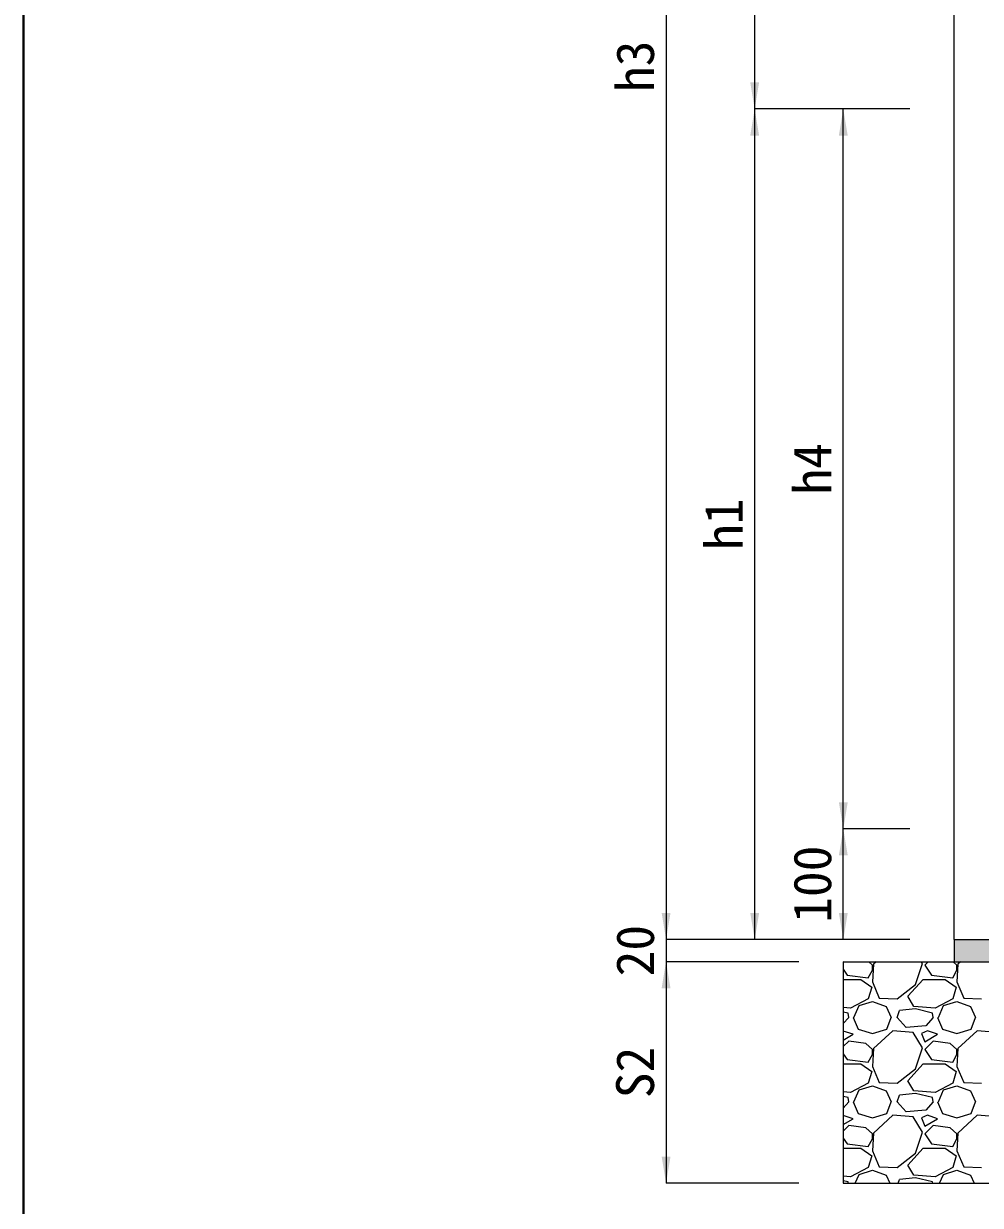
# Model space of a CAD drawing. Units: millimetres at full size, sheet at 1:20; some dimension numbers follow another scale. Extents: x 0 to 8400, y 0 to 13400.
# Drawn here: x 400 to 1264, y 2097 to 3164 of the extents above; entities that cross this region are included whole.
import ezdxf
from ezdxf.enums import TextEntityAlignment as Align

# ---------------------------------------------------------------- set-up
doc = ezdxf.new("R2010")
doc.units = ezdxf.units.MM
doc.header["$LTSCALE"] = 20
doc.layers.add('ハッチング', color=7, linetype='Continuous')
for name, color, linetype, lineweight in [('ハッチング_基礎', 150, 'Continuous', 5), ('図枠', 7, 'Continuous', 5), ('基礎', 3, 'Continuous', 20), ('寸法線', 7, 'Continuous', 13), ('本体', 2, 'Continuous', 20)]:
    doc.layers.add(name, color=color, linetype=linetype, lineweight=lineweight)
doc.styles.add('ＭＳ ゴシック', font='')
doc.styles.get('ＭＳ ゴシック').set_extended_font_data('MS Gothic')

# ---------------------------------------------------------------- blocks, each defined once
blk = doc.blocks.new('filled_arrow')
at = {"color": 0, "linetype": 'Continuous', "lineweight": -2}
blk.add_solid([(7.5, 1.25), (0, 0), (7.5, -1.25)], dxfattribs=at)

msp = doc.modelspace()

# ---------------------------------------------------------------- hatches: boundary and pattern name
at = {"layer": 'ハッチング'}
msp.add_hatch(color=256, dxfattribs=at).paths.add_polyline_path([(1710, 2317.07), (1710, 2337.07), (1240, 2337.07), (1240, 2317.07)])

# ---------------------------------------------------------------- linework, layer by layer
at = {"layer": 'ハッチング_基礎'}
for p, q in [((1140.49, 2317.07), (1140, 2316.57)), ((1166.41, 2314.03), (1162.94, 2317.07)), ((1169.66, 2317.07), (1167.17, 2314.79)), ((1205.27, 2296.5), (1211.37, 2315.55)), ((1211.37, 2315.55), (1210.44, 2317.07)), ((1216.69, 2317.07), (1213.65, 2314.03)), ((1242.61, 2314.03), (1239.14, 2317.07)), ((1245.86, 2317.07), (1243.37, 2314.79)), ((1140, 2310.21), (1143.55, 2304.89)), ((1143.55, 2304.89), (1162.6, 2302.6)), ((1162.6, 2302.6), (1166.41, 2309.46)), ((1167.17, 2314.79), (1166.41, 2298.79)), ((1166.41, 2309.46), (1166.41, 2314.03)), ((1213.65, 2314.03), (1219.75, 2304.89)), ((1219.75, 2304.89), (1238.8, 2302.6)), ((1238.8, 2302.6), (1242.61, 2309.46)), ((1243.37, 2314.79), (1242.61, 2298.79)), ((1242.61, 2309.46), (1242.61, 2314.03)), ((1140, 2301.08), (1155.74, 2301.08)), ((1155.74, 2301.08), (1165.65, 2294.22)), ((1165.65, 2294.22), (1162.6, 2283.55)), ((1166.41, 2298.79), (1172.51, 2284.31)), ((1188.51, 2283.55), (1205.27, 2296.5)), ((1198.41, 2285.84), (1212.13, 2301.08)), ((1212.13, 2301.08), (1231.94, 2301.08)), ((1231.94, 2301.08), (1241.85, 2294.22)), ((1241.85, 2294.22), (1238.8, 2283.55)), ((1242.61, 2298.79), (1248.71, 2284.31)), ((1162.6, 2283.55), (1146.6, 2275.17)), ((1172.51, 2284.31), (1188.51, 2283.55)), ((1203.75, 2276.69), (1198.41, 2285.84)), ((1238.8, 2283.55), (1222.8, 2275.17)), ((1248.71, 2284.31), (1264.71, 2283.55)), ((1146.6, 2275.17), (1140, 2275.7)), ((1149.65, 2266.79), (1154.22, 2277.45)), ((1154.22, 2277.45), (1166.41, 2281.26)), ((1166.41, 2281.26), (1178.6, 2276.69)), ((1178.6, 2276.69), (1183.17, 2266.79)), ((1188.51, 2266.79), (1190.79, 2272.88)), ((1205.27, 2274.41), (1190.79, 2272.88)), ((1222.8, 2275.17), (1203.75, 2276.69)), ((1220.51, 2270.6), (1205.27, 2274.41)), ((1225.85, 2266.79), (1230.42, 2277.45)), ((1230.42, 2277.45), (1242.61, 2281.26)), ((1242.61, 2281.26), (1254.8, 2276.69)), ((1254.8, 2276.69), (1259.37, 2266.79)), ((1144.31, 2270.6), (1140, 2271.67)), ((1145.07, 2266.79), (1140, 2261.15)), ((1145.07, 2266.79), (1144.31, 2270.6)), ((1148.88, 2266.79), (1153.46, 2256.12)), ((1179.36, 2256.12), (1183.17, 2266.79)), ((1196.89, 2257.64), (1188.51, 2266.79)), ((1221.27, 2266.79), (1214.42, 2259.17)), ((1221.27, 2266.79), (1220.51, 2270.6)), ((1225.08, 2266.79), (1229.66, 2256.12)), ((1255.56, 2256.12), (1259.37, 2266.79)), ((1148.88, 2251.55), (1140, 2254.51)), ((1140, 2246.21), (1148.88, 2251.55)), ((1153.46, 2256.12), (1166.41, 2252.31)), ((1166.41, 2252.31), (1179.36, 2256.12)), ((1184.7, 2254.59), (1167.17, 2238.59)), ((1202.99, 2253.07), (1184.7, 2254.59)), ((1214.42, 2259.17), (1196.89, 2257.64)), ((1211.37, 2239.35), (1202.99, 2253.07)), ((1215.94, 2254.59), (1210.61, 2252.31)), ((1210.61, 2252.31), (1213.65, 2244.69)), ((1213.65, 2244.69), (1225.08, 2251.55)), ((1225.08, 2251.55), (1215.94, 2254.59)), ((1229.66, 2256.12), (1242.61, 2252.31)), ((1242.61, 2252.31), (1255.56, 2256.12)), ((1260.9, 2254.59), (1243.37, 2238.59)), ((1279.19, 2253.07), (1260.9, 2254.59)), ((1145.07, 2245.45), (1140, 2240.37)), ((1160.31, 2243.16), (1145.07, 2245.45)), ((1166.41, 2237.83), (1160.31, 2243.16)), ((1221.27, 2245.45), (1213.65, 2237.83)), ((1236.51, 2243.16), (1221.27, 2245.45)), ((1242.61, 2237.83), (1236.51, 2243.16)), ((1140, 2234.01), (1143.55, 2228.69)), ((1162.6, 2226.4), (1166.41, 2233.26)), ((1167.17, 2238.59), (1166.41, 2222.59)), ((1166.41, 2233.26), (1166.41, 2237.83)), ((1205.27, 2220.3), (1211.37, 2239.35)), ((1213.65, 2237.83), (1219.75, 2228.69)), ((1238.8, 2226.4), (1242.61, 2233.26)), ((1243.37, 2238.59), (1242.61, 2222.59)), ((1242.61, 2233.26), (1242.61, 2237.83)), ((1140, 2224.88), (1155.74, 2224.88)), ((1143.55, 2228.69), (1162.6, 2226.4)), ((1155.74, 2224.88), (1165.65, 2218.02)), ((1166.41, 2222.59), (1172.51, 2208.11)), ((1188.51, 2207.35), (1205.27, 2220.3)), ((1198.41, 2209.64), (1212.13, 2224.88)), ((1212.13, 2224.88), (1231.94, 2224.88)), ((1219.75, 2228.69), (1238.8, 2226.4)), ((1231.94, 2224.88), (1241.85, 2218.02)), ((1242.61, 2222.59), (1248.71, 2208.11)), ((1165.65, 2218.02), (1162.6, 2207.35)), ((1203.75, 2200.49), (1198.41, 2209.64)), ((1241.85, 2218.02), (1238.8, 2207.35)), ((1146.6, 2198.97), (1140, 2199.5)), ((1162.6, 2207.35), (1146.6, 2198.97)), ((1149.65, 2190.59), (1154.22, 2201.25)), ((1154.22, 2201.25), (1166.41, 2205.06)), ((1166.41, 2205.06), (1178.6, 2200.49)), ((1172.51, 2208.11), (1188.51, 2207.35)), ((1178.6, 2200.49), (1183.17, 2190.59)), ((1205.27, 2198.21), (1190.79, 2196.68)), ((1222.8, 2198.97), (1203.75, 2200.49)), ((1220.51, 2194.4), (1205.27, 2198.21)), ((1238.8, 2207.35), (1222.8, 2198.97)), ((1225.85, 2190.59), (1230.42, 2201.25)), ((1230.42, 2201.25), (1242.61, 2205.06)), ((1242.61, 2205.06), (1254.8, 2200.49)), ((1248.71, 2208.11), (1264.71, 2207.35)), ((1254.8, 2200.49), (1259.37, 2190.59)), ((1144.31, 2194.4), (1140, 2195.47)), ((1145.07, 2190.59), (1140, 2184.95)), ((1145.07, 2190.59), (1144.31, 2194.4)), ((1148.88, 2190.59), (1153.46, 2179.92)), ((1179.36, 2179.92), (1183.17, 2190.59)), ((1188.51, 2190.59), (1190.79, 2196.68)), ((1196.89, 2181.44), (1188.51, 2190.59)), ((1221.27, 2190.59), (1214.42, 2182.97)), ((1221.27, 2190.59), (1220.51, 2194.4)), ((1225.08, 2190.59), (1229.66, 2179.92)), ((1255.56, 2179.92), (1259.37, 2190.59)), ((1148.88, 2175.35), (1140, 2178.31)), ((1153.46, 2179.92), (1166.41, 2176.11)), ((1166.41, 2176.11), (1179.36, 2179.92)), ((1184.7, 2178.39), (1167.17, 2162.39)), ((1202.99, 2176.87), (1184.7, 2178.39)), ((1214.42, 2182.97), (1196.89, 2181.44)), ((1211.37, 2163.15), (1202.99, 2176.87)), ((1215.94, 2178.39), (1210.61, 2176.11)), ((1225.08, 2175.35), (1215.94, 2178.39)), ((1229.66, 2179.92), (1242.61, 2176.11)), ((1242.61, 2176.11), (1255.56, 2179.92)), ((1260.9, 2178.39), (1243.37, 2162.39)), ((1279.19, 2176.87), (1260.9, 2178.39)), ((1140, 2170.01), (1148.88, 2175.35)), ((1145.07, 2169.25), (1140, 2164.17)), ((1160.31, 2166.96), (1145.07, 2169.25)), ((1166.41, 2161.63), (1160.31, 2166.96)), ((1210.61, 2176.11), (1213.65, 2168.49)), ((1213.65, 2168.49), (1225.08, 2175.35)), ((1221.27, 2169.25), (1213.65, 2161.63)), ((1236.51, 2166.96), (1221.27, 2169.25)), ((1242.61, 2161.63), (1236.51, 2166.96)), ((1140, 2157.81), (1143.55, 2152.49)), ((1162.6, 2150.2), (1166.41, 2157.06)), ((1167.17, 2162.39), (1166.41, 2146.39)), ((1166.41, 2157.06), (1166.41, 2161.63)), ((1205.27, 2144.1), (1211.37, 2163.15)), ((1213.65, 2161.63), (1219.75, 2152.49)), ((1238.8, 2150.2), (1242.61, 2157.06)), ((1243.37, 2162.39), (1242.61, 2146.39)), ((1242.61, 2157.06), (1242.61, 2161.63)), ((1140, 2148.68), (1155.74, 2148.68)), ((1143.55, 2152.49), (1162.6, 2150.2)), ((1155.74, 2148.68), (1165.65, 2141.82)), ((1166.41, 2146.39), (1172.51, 2131.91)), ((1198.41, 2133.44), (1212.13, 2148.68)), ((1212.13, 2148.68), (1231.94, 2148.68)), ((1219.75, 2152.49), (1238.8, 2150.2)), ((1231.94, 2148.68), (1241.85, 2141.82)), ((1242.61, 2146.39), (1248.71, 2131.91)), ((1165.65, 2141.82), (1162.6, 2131.15)), ((1188.51, 2131.15), (1205.27, 2144.1)), ((1241.85, 2141.82), (1238.8, 2131.15)), ((1162.6, 2131.15), (1146.6, 2122.77)), ((1150.8, 2117.07), (1154.22, 2125.05)), ((1154.22, 2125.05), (1166.41, 2128.86)), ((1166.41, 2128.86), (1178.6, 2124.29)), ((1172.51, 2131.91), (1188.51, 2131.15)), ((1178.6, 2124.29), (1181.94, 2117.07)), ((1203.75, 2124.29), (1198.41, 2133.44)), ((1222.8, 2122.77), (1203.75, 2124.29)), ((1238.8, 2131.15), (1222.8, 2122.77)), ((1227, 2117.07), (1230.42, 2125.05)), ((1230.42, 2125.05), (1242.61, 2128.86)), ((1242.61, 2128.86), (1254.8, 2124.29)), ((1248.71, 2131.91), (1264.71, 2131.15)), ((1254.8, 2124.29), (1258.14, 2117.07)), ((1146.6, 2122.77), (1140, 2123.3)), ((1144.31, 2118.2), (1140, 2119.27)), ((1144.54, 2117.07), (1144.31, 2118.2)), ((1189.51, 2117.07), (1190.79, 2120.48)), ((1205.27, 2122.01), (1190.79, 2120.48)), ((1220.51, 2118.2), (1205.27, 2122.01)), ((1220.74, 2117.07), (1220.51, 2118.2))]:
    msp.add_line(p, q, dxfattribs=at)
at = {"layer": '図枠', "lineweight": 40}
msp.add_line((400, 200), (400, 5740), dxfattribs=at)
at = {"layer": '基礎', "lineweight": 13}
for p, q in [((1240, 2337.07), (1240, 2317.07)), ((1140, 2317.07), (1810, 2317.07)), ((1140, 2317.07), (1140, 2117.07)), ((1140, 2117.07), (1810, 2117.07))]:
    msp.add_line(p, q, dxfattribs=at)
at = {"layer": '寸法線'}
for p, q in [((980, 3914.07), (980, 2337.07)), ((1060, 3087.07), (1060, 3787.07)), ((1200, 3087.07), (1060, 3087.07)), ((1060, 2337.07), (1060, 3087.07)), ((1200, 3087.07), (1060, 3087.07)), ((1140, 2437.07), (1140, 3087.07)), ((1200, 3087.07), (1140, 3087.07)), ((1140, 2337.07), (1140, 2437.07)), ((1200, 2437.07), (1140, 2437.07)), ((1200, 2437.07), (1140, 2437.07)), ((980, 2385.07), (980, 2269.07)), ((1200, 2337.07), (980, 2337.07)), ((1200, 2337.07), (980, 2337.07)), ((1200, 2337.07), (1060, 2337.07)), ((1200, 2337.07), (1140, 2337.07)), ((1100, 2317.07), (980, 2317.07)), ((980, 2317.07), (980, 2117.07)), ((1100, 2317.07), (980, 2317.07)), ((1100, 2117.07), (980, 2117.07))]:
    msp.add_line(p, q, dxfattribs=at)
at = {"layer": '本体'}
for q in [(1240, 3787.07), (1710, 2337.07)]:
    msp.add_line((1240, 2337.07), q, dxfattribs=at)

# ---------------------------------------------------------------- block references
at = {"layer": '寸法線', "xscale": 3.2, "yscale": 3.2}
for p, rotation in [((1060, 3087.07), 90), ((1060, 3087.07), 270), ((1140, 3087.07), 270), ((1140, 2437.07), 90), ((1140, 2437.07), 270), ((980, 2337.07), 90), ((980, 2337.07), 90), ((1060, 2337.07), 90), ((1140, 2337.07), 90), ((980, 2317.07), 270), ((980, 2317.07), 270), ((980, 2117.07), 90)]:
    msp.add_blockref('filled_arrow', p, dxfattribs=dict(at, rotation=rotation))

# ---------------------------------------------------------------- texts
at = {"layer": '寸法線', "style": 'ＭＳ ゴシック'}
for s, p in [('h3', (952, 3125.57)), ('h4', (1112, 2762.07)), ('h1', (1032, 2712.07)), ('100', (1112, 2387.07)), ('20', (952, 2327.07)), ('S2', (952, 2217.07))]:
    msp.add_text(s, height=34.18, rotation=90, dxfattribs=at).set_placement(p, align=Align.MIDDLE_CENTER)

doc.saveas('drawing.dxf')
